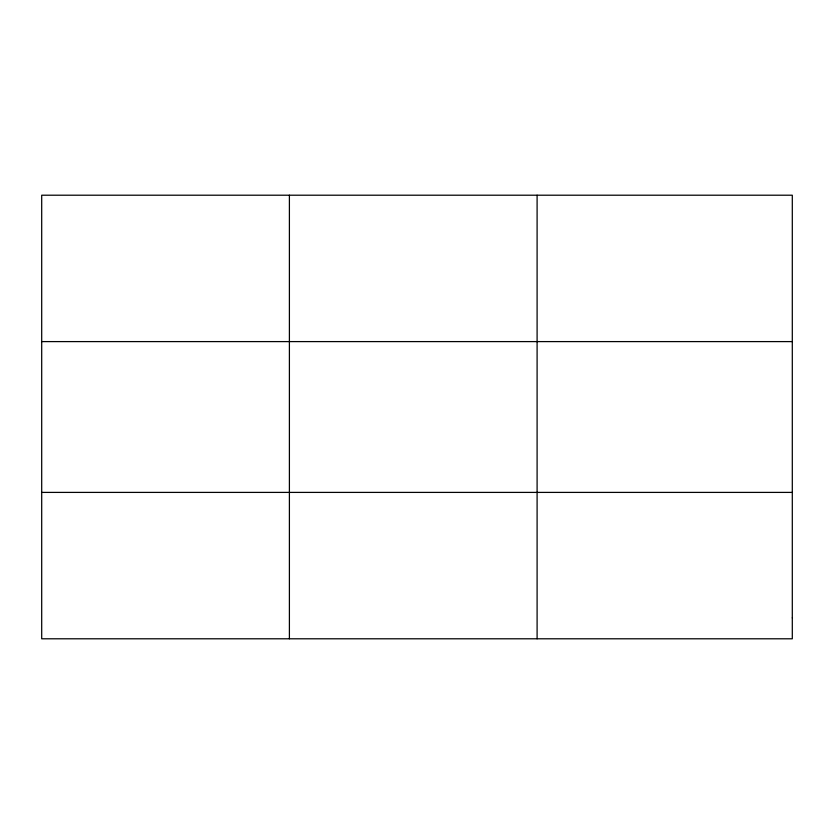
<?xml version="1.0" encoding="UTF-8"?>
<svg xmlns="http://www.w3.org/2000/svg" width="834" height="834" viewBox="0 0 834 834"><rect width="100%" height="100%" fill="white"/><g stroke="black" fill="none" stroke-linecap="round" stroke-linejoin="round"><path stroke-width="1.25" d="M289.398 195.208L289.398 638.792M537.096 195.208L537.096 638.792M41.7 341.596L792.3 341.596M41.7 492.404L792.3 492.404M792.3 617.879L792.3 638.792L41.7 638.792L41.7 195.208L792.3 195.208L792.3 617.879"/></g></svg>
